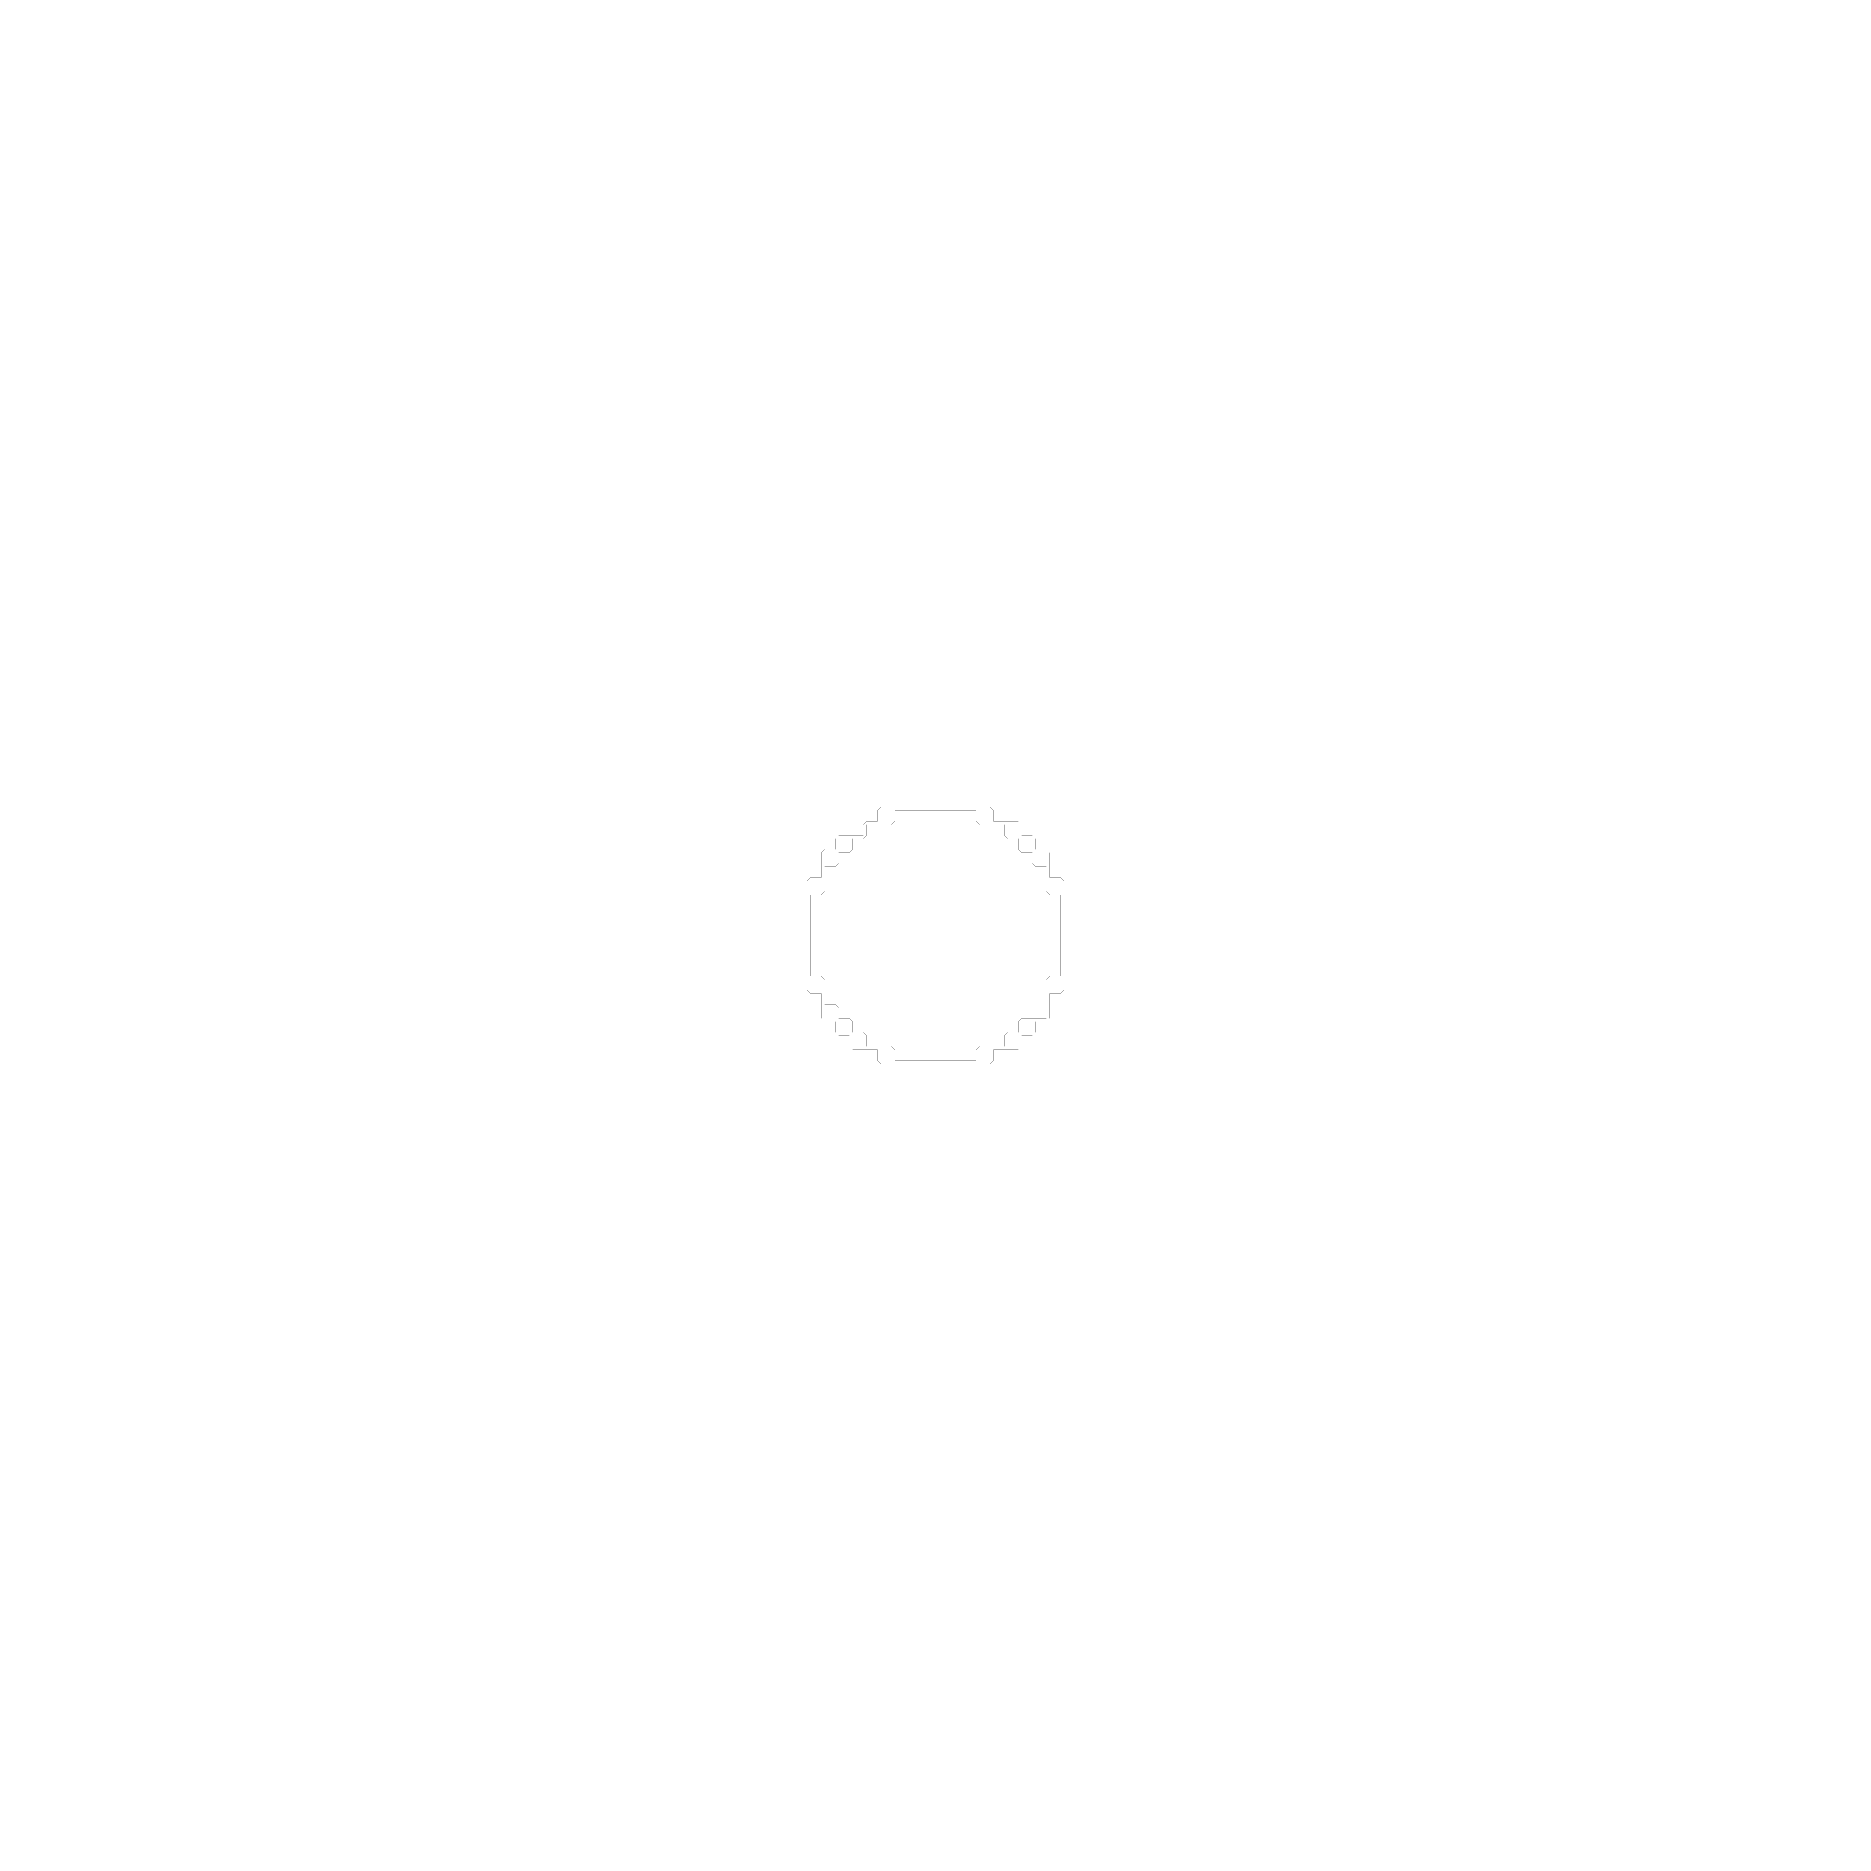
# Model space of a CAD drawing. Header units: metres. Extents: x 0 to 5113, y -5113 to 0.
import ezdxf

# ---------------------------------------------------------------- set-up
doc = ezdxf.new("R2010")
doc.units = ezdxf.units.M
doc.layers.add('conductor', color=1, linetype='Continuous')
doc.layers.add('substrate', color=5, linetype='Continuous')

msp = doc.modelspace()

# ---------------------------------------------------------------- linework, layer by layer
at = {"layer": 'conductor', "const_width": 0.5}
msp.add_lwpolyline([(2441.4, -2201.3), (2441.4, -2211.3), (2441.4, -2221.3), (2441.4, -2231.3), (2431.4, -2241.3), (2421.4, -2241.3), (2411.4, -2241.3), (2401.4, -2241.3), (2391.4, -2241.3), (2381.4, -2241.3), (2371.4, -2241.3), (2361.4, -2241.3), (2361.4, -2251.3), (2361.4, -2261.3), (2361.4, -2271.3), (2351.4, -2281.3), (2341.4, -2281.3), (2331.4, -2281.3), (2321.4, -2281.3), (2321.4, -2291.3), (2321.4, -2301.3), (2321.4, -2311.4), (2311.4, -2321.4), (2301.3, -2321.4), (2291.3, -2321.4), (2281.3, -2321.4), (2281.3, -2331.4), (2281.3, -2341.4), (2281.3, -2351.4), (2271.3, -2361.4), (2261.3, -2361.4), (2251.3, -2361.4), (2241.3, -2361.4), (2241.3, -2371.4), (2241.3, -2381.4), (2241.3, -2391.4), (2241.3, -2401.4), (2241.3, -2411.4), (2241.3, -2421.4), (2241.3, -2431.4), (2231.3, -2441.4), (2221.3, -2441.4), (2211.3, -2441.4), (2201.3, -2441.4), (2201.3, -2451.4), (2201.3, -2461.4), (2201.3, -2471.4), (2201.3, -2481.5), (2201.3, -2491.5), (2201.3, -2501.5), (2201.3, -2511.5), (2201.3, -2521.5), (2201.3, -2531.5), (2201.3, -2541.5), (2201.3, -2551.5), (2201.3, -2561.5), (2201.3, -2571.5), (2201.3, -2581.5), (2201.3, -2591.5), (2201.3, -2601.5), (2201.3, -2611.5), (2201.3, -2621.5), (2201.3, -2631.5), (2201.3, -2641.5), (2201.3, -2651.6), (2201.3, -2661.6), (2201.3, -2671.6), (2211.3, -2671.6), (2221.3, -2671.6), (2231.3, -2671.6), (2241.3, -2681.6), (2241.3, -2691.6), (2241.3, -2701.6), (2241.3, -2711.6), (2241.3, -2721.6), (2241.3, -2731.6), (2241.3, -2741.6), (2241.3, -2751.6), (2251.3, -2751.6), (2261.3, -2751.6), (2271.3, -2751.6), (2281.3, -2761.6), (2281.3, -2771.6), (2281.3, -2781.6), (2281.3, -2791.6), (2291.3, -2791.6), (2301.3, -2791.6), (2311.4, -2791.6), (2321.4, -2801.6), (2321.4, -2811.6), (2321.4, -2821.7), (2321.4, -2831.7), (2331.4, -2831.7), (2341.4, -2831.7), (2351.4, -2831.7), (2361.4, -2841.7), (2361.4, -2851.7), (2361.4, -2861.7), (2361.4, -2871.7), (2371.4, -2871.7), (2381.4, -2871.7), (2391.4, -2871.7), (2401.4, -2871.7), (2411.4, -2871.7), (2421.4, -2871.7), (2431.4, -2871.7), (2441.4, -2881.7), (2441.4, -2891.7), (2441.4, -2901.7), (2441.4, -2911.7), (2451.4, -2911.7), (2461.4, -2911.7), (2471.4, -2911.7), (2481.5, -2911.7), (2491.5, -2911.7), (2501.5, -2911.7), (2511.5, -2911.7), (2521.5, -2911.7), (2531.5, -2911.7), (2541.5, -2911.7), (2551.5, -2911.7), (2561.5, -2911.7), (2571.5, -2911.7), (2581.5, -2911.7), (2591.5, -2911.7), (2601.5, -2911.7), (2611.5, -2911.7), (2621.5, -2911.7), (2631.5, -2911.7), (2641.5, -2911.7), (2651.6, -2911.7), (2661.6, -2911.7), (2671.6, -2911.7), (2671.6, -2901.7), (2671.6, -2891.7), (2671.6, -2881.7), (2681.6, -2871.7), (2691.6, -2871.7), (2701.6, -2871.7), (2711.6, -2871.7), (2721.6, -2871.7), (2731.6, -2871.7), (2741.6, -2871.7), (2751.6, -2871.7), (2751.6, -2861.7), (2751.6, -2851.7), (2751.6, -2841.7), (2761.6, -2831.7), (2771.6, -2831.7), (2781.6, -2831.7), (2791.6, -2831.7), (2791.6, -2821.7), (2791.6, -2811.6), (2791.6, -2801.6), (2801.6, -2791.6), (2811.6, -2791.6), (2821.7, -2791.6), (2831.7, -2791.6), (2841.7, -2791.6), (2851.7, -2791.6), (2861.7, -2791.6), (2871.7, -2791.6), (2871.7, -2781.6), (2871.7, -2771.6), (2871.7, -2761.6), (2871.7, -2751.6), (2871.7, -2741.6), (2871.7, -2731.6), (2871.7, -2721.6), (2871.7, -2711.6), (2871.7, -2701.6), (2871.7, -2691.6), (2871.7, -2681.6), (2881.7, -2671.6), (2891.7, -2671.6), (2901.7, -2671.6), (2911.7, -2671.6), (2911.7, -2661.6), (2911.7, -2651.6), (2911.7, -2641.5), (2911.7, -2631.5), (2911.7, -2621.5), (2911.7, -2611.5), (2911.7, -2601.5), (2911.7, -2591.5), (2911.7, -2581.5), (2911.7, -2571.5), (2911.7, -2561.5), (2911.7, -2551.5), (2911.7, -2541.5), (2911.7, -2531.5), (2911.7, -2521.5), (2911.7, -2511.5), (2911.7, -2501.5), (2911.7, -2491.5), (2911.7, -2481.5), (2911.7, -2471.4), (2911.7, -2461.4), (2911.7, -2451.4), (2911.7, -2441.4), (2901.7, -2441.4), (2891.7, -2441.4), (2881.7, -2441.4), (2871.7, -2431.4), (2871.7, -2421.4), (2871.7, -2411.4), (2871.7, -2401.4), (2871.7, -2391.4), (2871.7, -2381.4), (2871.7, -2371.4), (2871.7, -2361.4), (2861.7, -2361.4), (2851.7, -2361.4), (2841.7, -2361.4), (2831.7, -2351.4), (2831.7, -2341.4), (2831.7, -2331.4), (2831.7, -2321.4), (2821.7, -2321.4), (2811.6, -2321.4), (2801.6, -2321.4), (2791.6, -2311.4), (2791.6, -2301.3), (2791.6, -2291.3), (2791.6, -2281.3), (2781.6, -2281.3), (2771.6, -2281.3), (2761.6, -2281.3), (2751.6, -2271.3), (2751.6, -2261.3), (2751.6, -2251.3), (2751.6, -2241.3), (2741.6, -2241.3), (2731.6, -2241.3), (2721.6, -2241.3), (2711.6, -2241.3), (2701.6, -2241.3), (2691.6, -2241.3), (2681.6, -2241.3), (2671.6, -2231.3), (2671.6, -2221.3), (2671.6, -2211.3), (2671.6, -2201.3), (2661.6, -2201.3), (2651.6, -2201.3), (2641.5, -2201.3), (2631.5, -2201.3), (2621.5, -2201.3), (2611.5, -2201.3), (2601.5, -2201.3), (2591.5, -2201.3), (2581.5, -2201.3), (2571.5, -2201.3), (2561.5, -2201.3), (2551.5, -2201.3), (2541.5, -2201.3), (2531.5, -2201.3), (2521.5, -2201.3), (2511.5, -2201.3), (2501.5, -2201.3), (2491.5, -2201.3), (2481.5, -2201.3), (2471.4, -2201.3), (2461.4, -2201.3), (2451.4, -2201.3)], close=True, dxfattribs=at)
at = {"layer": 'substrate', "const_width": 0.5}
for points in [[(0, 0), (0, -10), (0, -20), (0, -30), (0, -40), (0, -50), (0, -60), (0, -70), (0, -80), (0, -90.1), (0, -100.1), (0, -110.1), (0, -120.1), (0, -130.1), (0, -140.1), (0, -150.1), (0, -160.1), (0, -170.1), (0, -180.1), (0, -190.1), (0, -200.1), (0, -210.1), (0, -220.1), (0, -230.1), (0, -240.1), (0, -250.1), (0, -260.2), (0, -270.2), (0, -280.2), (0, -290.2), (0, -300.2), (0, -310.2), (0, -320.2), (0, -330.2), (0, -340.2), (0, -350.2), (0, -360.2), (0, -370.2), (0, -380.2), (0, -390.2), (0, -400.2), (0, -410.2), (0, -420.2), (0, -430.3), (0, -440.3), (0, -450.3), (0, -460.3), (0, -470.3), (0, -480.3), (0, -490.3), (0, -500.3), (0, -510.3), (0, -520.3), (0, -530.3), (0, -540.3), (0, -550.3), (0, -560.3), (0, -570.3), (0, -580.3), (0, -590.3), (0, -600.4), (0, -610.4), (0, -620.4), (0, -630.4), (0, -640.4), (0, -650.4), (0, -660.4), (0, -670.4), (0, -680.4), (0, -690.4), (0, -700.4), (0, -710.4), (0, -720.4), (0, -730.4), (0, -740.4), (0, -750.4), (0, -760.4), (0, -770.5), (0, -780.5), (0, -790.5), (0, -800.5), (0, -810.5), (0, -820.5), (0, -830.5), (0, -840.5), (0, -850.5), (0, -860.5), (0, -870.5), (0, -880.5), (0, -890.5), (0, -900.5), (0, -910.5), (0, -920.5), (0, -930.5), (0, -940.6), (0, -950.6), (0, -960.6), (0, -970.6), (0, -980.6), (0, -990.6), (0, -1000.6), (0, -1010.6), (0, -1020.6), (0, -1030.6), (0, -1040.6), (0, -1050.6), (0, -1060.6), (0, -1070.6), (0, -1080.6), (0, -1090.6), (0, -1100.6), (0, -1110.7), (0, -1120.7), (0, -1130.7), (0, -1140.7), (0, -1150.7), (0, -1160.7), (0, -1170.7), (0, -1180.7), (0, -1190.7), (0, -1200.7), (0, -1210.7), (0, -1220.7), (0, -1230.7), (0, -1240.7), (0, -1250.7), (0, -1260.7), (0, -1270.7), (0, -1280.8), (0, -1290.8), (0, -1300.8), (0, -1310.8), (0, -1320.8), (0, -1330.8), (0, -1340.8), (0, -1350.8), (0, -1360.8), (0, -1370.8), (0, -1380.8), (0, -1390.8), (0, -1400.8), (0, -1410.8), (0, -1420.8), (0, -1430.8), (0, -1440.8), (0, -1450.8), (0, -1460.9), (0, -1470.9), (0, -1480.9), (0, -1490.9), (0, -1500.9), (0, -1510.9), (0, -1520.9), (0, -1530.9), (0, -1540.9), (0, -1550.9), (0, -1560.9), (0, -1570.9), (0, -1580.9), (0, -1590.9), (0, -1600.9), (0, -1610.9), (0, -1620.9), (0, -1631), (0, -1641), (0, -1651), (0, -1661), (0, -1671), (0, -1681), (0, -1691), (0, -1701), (0, -1711), (0, -1721), (0, -1731), (0, -1741), (0, -1751), (0, -1761), (0, -1771), (0, -1781), (0, -1791), (0, -1801.1), (0, -1811.1), (0, -1821.1), (0, -1831.1), (0, -1841.1), (0, -1851.1), (0, -1861.1), (0, -1871.1), (0, -1881.1), (0, -1891.1), (0, -1901.1), (0, -1911.1), (0, -1921.1), (0, -1931.1), (0, -1941.1), (0, -1951.1), (0, -1961.1), (0, -1971.2), (0, -1981.2), (0, -1991.2), (0, -2001.2), (0, -2011.2), (0, -2021.2), (0, -2031.2), (0, -2041.2), (0, -2051.2), (0, -2061.2), (0, -2071.2), (0, -2081.2), (0, -2091.2), (0, -2101.2), (0, -2111.2), (0, -2121.2), (0, -2131.2), (0, -2141.3), (0, -2151.3), (0, -2161.3), (0, -2171.3), (0, -2181.3), (0, -2191.3), (0, -2201.3), (0, -2211.3), (0, -2221.3), (0, -2231.3), (0, -2241.3), (0, -2251.3), (0, -2261.3), (0, -2271.3), (0, -2281.3), (0, -2291.3), (0, -2301.3), (0, -2311.4), (0, -2321.4), (0, -2331.4), (0, -2341.4), (0, -2351.4), (0, -2361.4), (0, -2371.4), (0, -2381.4), (0, -2391.4), (0, -2401.4), (0, -2411.4), (0, -2421.4), (0, -2431.4), (0, -2441.4), (0, -2451.4), (0, -2461.4), (0, -2471.4), (0, -2481.5), (0, -2491.5), (0, -2501.5), (0, -2511.5), (0, -2521.5), (0, -2531.5), (0, -2541.5), (0, -2551.5), (0, -2561.5), (0, -2571.5), (0, -2581.5), (0, -2591.5), (0, -2601.5), (0, -2611.5), (0, -2621.5), (0, -2631.5), (0, -2641.5), (0, -2651.6), (0, -2661.6), (0, -2671.6), (0, -2681.6), (0, -2691.6), (0, -2701.6), (0, -2711.6), (0, -2721.6), (0, -2731.6), (0, -2741.6), (0, -2751.6), (0, -2761.6), (0, -2771.6), (0, -2781.6), (0, -2791.6), (0, -2801.6), (0, -2811.6), (0, -2821.7), (0, -2831.7), (0, -2841.7), (0, -2851.7), (0, -2861.7), (0, -2871.7), (0, -2881.7), (0, -2891.7), (0, -2901.7), (0, -2911.7), (0, -2921.7), (0, -2931.7), (0, -2941.7), (0, -2951.7), (0, -2961.7), (0, -2971.7), (0, -2981.7), (0, -2991.8), (0, -3001.8), (0, -3011.8), (0, -3021.8), (0, -3031.8), (0, -3041.8), (0, -3051.8), (0, -3061.8), (0, -3071.8), (0, -3081.8), (0, -3091.8), (0, -3101.8), (0, -3111.8), (0, -3121.8), (0, -3131.8), (0, -3141.8), (0, -3151.8), (0, -3161.9), (0, -3171.9), (0, -3181.9), (0, -3191.9), (0, -3201.9), (0, -3211.9), (0, -3221.9), (0, -3231.9), (0, -3241.9), (0, -3251.9), (0, -3261.9), (0, -3271.9), (0, -3281.9), (0, -3291.9), (0, -3301.9), (0, -3311.9), (0, -3321.9), (0, -3332), (0, -3342), (0, -3352), (0, -3362), (0, -3372), (0, -3382), (0, -3392), (0, -3402), (0, -3412), (0, -3422), (0, -3432), (0, -3442), (0, -3452), (0, -3462), (0, -3472), (0, -3482), (0, -3492), (0, -3502.1), (0, -3512.1), (0, -3522.1), (0, -3532.1), (0, -3542.1), (0, -3552.1), (0, -3562.1), (0, -3572.1), (0, -3582.1), (0, -3592.1), (0, -3602.1), (0, -3612.1), (0, -3622.1), (0, -3632.1), (0, -3642.1), (0, -3652.1), (0, -3662.1), (0, -3672.2), (0, -3682.2), (0, -3692.2), (0, -3702.2), (0, -3712.2), (0, -3722.2), (0, -3732.2), (0, -3742.2), (0, -3752.2), (0, -3762.2), (0, -3772.2), (0, -3782.2), (0, -3792.2), (0, -3802.2), (0, -3812.2), (0, -3822.2), (0, -3832.2), (0, -3842.2), (0, -3852.3), (0, -3862.3), (0, -3872.3), (0, -3882.3), (0, -3892.3), (0, -3902.3), (0, -3912.3), (0, -3922.3), (0, -3932.3), (0, -3942.3), (0, -3952.3), (0, -3962.3), (0, -3972.3), (0, -3982.3), (0, -3992.3), (0, -4002.3), (0, -4012.3), (0, -4022.4), (0, -4032.4), (0, -4042.4), (0, -4052.4), (0, -4062.4), (0, -4072.4), (0, -4082.4), (0, -4092.4), (0, -4102.4), (0, -4112.4), (0, -4122.4), (0, -4132.4), (0, -4142.4), (0, -4152.4), (0, -4162.4), (0, -4172.4), (0, -4182.4), (0, -4192.5), (0, -4202.5), (0, -4212.5), (0, -4222.5), (0, -4232.5), (0, -4242.5), (0, -4252.5), (0, -4262.5), (0, -4272.5), (0, -4282.5), (0, -4292.5), (0, -4302.5), (0, -4312.5), (0, -4322.5), (0, -4332.5), (0, -4342.5), (0, -4352.5), (0, -4362.6), (0, -4372.6), (0, -4382.6), (0, -4392.6), (0, -4402.6), (0, -4412.6), (0, -4422.6), (0, -4432.6), (0, -4442.6), (0, -4452.6), (0, -4462.6), (0, -4472.6), (0, -4482.6), (0, -4492.6), (0, -4502.6), (0, -4512.6), (0, -4522.6), (0, -4532.7), (0, -4542.7), (0, -4552.7), (0, -4562.7), (0, -4572.7), (0, -4582.7), (0, -4592.7), (0, -4602.7), (0, -4612.7), (0, -4622.7), (0, -4632.7), (0, -4642.7), (0, -4652.7), (0, -4662.7), (0, -4672.7), (0, -4682.7), (0, -4692.7), (0, -4702.8), (0, -4712.8), (0, -4722.8), (0, -4732.8), (0, -4742.8), (0, -4752.8), (0, -4762.8), (0, -4772.8), (0, -4782.8), (0, -4792.8), (0, -4802.8), (0, -4812.8), (0, -4822.8), (0, -4832.8), (0, -4842.8), (0, -4852.8), (0, -4862.8), (0, -4872.9), (0, -4882.9), (0, -4892.9), (0, -4902.9), (0, -4912.9), (0, -4922.9), (0, -4932.9), (0, -4942.9), (0, -4952.9), (0, -4962.9), (0, -4972.9), (0, -4982.9), (0, -4992.9), (0, -5002.9), (0, -5012.9), (0, -5022.9), (0, -5032.9), (0, -5043), (0, -5053), (0, -5063), (0, -5073), (0, -5083), (0, -5093), (0, -5103), (0, -5113), (10, -5113), (20, -5113), (30, -5113), (40, -5113), (50, -5113), (60, -5113), (70, -5113), (80, -5113), (90.1, -5113), (100.1, -5113), (110.1, -5113), (120.1, -5113), (130.1, -5113), (140.1, -5113), (150.1, -5113), (160.1, -5113), (170.1, -5113), (180.1, -5113), (190.1, -5113), (200.1, -5113), (210.1, -5113), (220.1, -5113), (230.1, -5113), (240.1, -5113), (250.1, -5113), (260.2, -5113), (270.2, -5113), (280.2, -5113), (290.2, -5113), (300.2, -5113), (310.2, -5113), (320.2, -5113), (330.2, -5113), (340.2, -5113), (350.2, -5113), (360.2, -5113), (370.2, -5113), (380.2, -5113), (390.2, -5113), (400.2, -5113), (410.2, -5113), (420.2, -5113), (430.3, -5113), (440.3, -5113), (450.3, -5113), (460.3, -5113), (470.3, -5113), (480.3, -5113), (490.3, -5113), (500.3, -5113), (510.3, -5113), (520.3, -5113), (530.3, -5113), (540.3, -5113), (550.3, -5113), (560.3, -5113), (570.3, -5113), (580.3, -5113), (590.3, -5113), (600.4, -5113), (610.4, -5113), (620.4, -5113), (630.4, -5113), (640.4, -5113), (650.4, -5113), (660.4, -5113), (670.4, -5113), (680.4, -5113), (690.4, -5113), (700.4, -5113), (710.4, -5113), (720.4, -5113), (730.4, -5113), (740.4, -5113), (750.4, -5113), (760.4, -5113), (770.5, -5113), (780.5, -5113), (790.5, -5113), (800.5, -5113), (810.5, -5113), (820.5, -5113), (830.5, -5113), (840.5, -5113), (850.5, -5113), (860.5, -5113), (870.5, -5113), (880.5, -5113), (890.5, -5113), (900.5, -5113), (910.5, -5113), (920.5, -5113), (930.5, -5113), (940.6, -5113), (950.6, -5113), (960.6, -5113), (970.6, -5113), (980.6, -5113), (990.6, -5113), (1000.6, -5113), (1010.6, -5113), (1020.6, -5113), (1030.6, -5113), (1040.6, -5113), (1050.6, -5113), (1060.6, -5113), (1070.6, -5113), (1080.6, -5113), (1090.6, -5113), (1100.6, -5113), (1110.7, -5113), (1120.7, -5113), (1130.7, -5113), (1140.7, -5113), (1150.7, -5113), (1160.7, -5113), (1170.7, -5113), (1180.7, -5113), (1190.7, -5113), (1200.7, -5113), (1210.7, -5113), (1220.7, -5113), (1230.7, -5113), (1240.7, -5113), (1250.7, -5113), (1260.7, -5113), (1270.7, -5113), (1280.8, -5113), (1290.8, -5113), (1300.8, -5113), (1310.8, -5113), (1320.8, -5113), (1330.8, -5113), (1340.8, -5113), (1350.8, -5113), (1360.8, -5113), (1370.8, -5113), (1380.8, -5113), (1390.8, -5113), (1400.8, -5113), (1410.8, -5113), (1420.8, -5113), (1430.8, -5113), (1440.8, -5113), (1450.8, -5113), (1460.9, -5113), (1470.9, -5113), (1480.9, -5113), (1490.9, -5113), (1500.9, -5113), (1510.9, -5113), (1520.9, -5113), (1530.9, -5113), (1540.9, -5113), (1550.9, -5113), (1560.9, -5113), (1570.9, -5113), (1580.9, -5113), (1590.9, -5113), (1600.9, -5113), (1610.9, -5113), (1620.9, -5113), (1631, -5113), (1641, -5113), (1651, -5113), (1661, -5113), (1671, -5113), (1681, -5113), (1691, -5113), (1701, -5113), (1711, -5113), (1721, -5113), (1731, -5113), (1741, -5113), (1751, -5113), (1761, -5113), (1771, -5113), (1781, -5113), (1791, -5113), (1801.1, -5113), (1811.1, -5113), (1821.1, -5113), (1831.1, -5113), (1841.1, -5113), (1851.1, -5113), (1861.1, -5113), (1871.1, -5113), (1881.1, -5113), (1891.1, -5113), (1901.1, -5113), (1911.1, -5113), (1921.1, -5113), (1931.1, -5113), (1941.1, -5113), (1951.1, -5113), (1961.1, -5113), (1971.2, -5113), (1981.2, -5113), (1991.2, -5113), (2001.2, -5113), (2011.2, -5113), (2021.2, -5113), (2031.2, -5113), (2041.2, -5113), (2051.2, -5113), (2061.2, -5113), (2071.2, -5113), (2081.2, -5113), (2091.2, -5113), (2101.2, -5113), (2111.2, -5113), (2121.2, -5113), (2131.2, -5113), (2141.3, -5113), (2151.3, -5113), (2161.3, -5113), (2171.3, -5113), (2181.3, -5113), (2191.3, -5113), (2201.3, -5113), (2211.3, -5113), (2221.3, -5113), (2231.3, -5113), (2241.3, -5113), (2251.3, -5113), (2261.3, -5113), (2271.3, -5113), (2281.3, -5113), (2291.3, -5113), (2301.3, -5113), (2311.4, -5113), (2321.4, -5113), (2331.4, -5113), (2341.4, -5113), (2351.4, -5113), (2361.4, -5113), (2371.4, -5113), (2381.4, -5113), (2391.4, -5113), (2401.4, -5113), (2411.4, -5113), (2421.4, -5113), (2431.4, -5113), (2441.4, -5113), (2451.4, -5113), (2461.4, -5113), (2471.4, -5113), (2481.5, -5113), (2491.5, -5113), (2501.5, -5113), (2511.5, -5113), (2521.5, -5113), (2531.5, -5113), (2541.5, -5113), (2551.5, -5113), (2561.5, -5113), (2571.5, -5113), (2581.5, -5113), (2591.5, -5113), (2601.5, -5113), (2611.5, -5113), (2621.5, -5113), (2631.5, -5113), (2641.5, -5113), (2651.6, -5113), (2661.6, -5113), (2671.6, -5113), (2681.6, -5113), (2691.6, -5113), (2701.6, -5113), (2711.6, -5113), (2721.6, -5113), (2731.6, -5113), (2741.6, -5113), (2751.6, -5113), (2761.6, -5113), (2771.6, -5113), (2781.6, -5113), (2791.6, -5113), (2801.6, -5113), (2811.6, -5113), (2821.7, -5113), (2831.7, -5113), (2841.7, -5113), (2851.7, -5113), (2861.7, -5113), (2871.7, -5113), (2881.7, -5113), (2891.7, -5113), (2901.7, -5113), (2911.7, -5113), (2921.7, -5113), (2931.7, -5113), (2941.7, -5113), (2951.7, -5113), (2961.7, -5113), (2971.7, -5113), (2981.7, -5113), (2991.8, -5113), (3001.8, -5113), (3011.8, -5113), (3021.8, -5113), (3031.8, -5113), (3041.8, -5113), (3051.8, -5113), (3061.8, -5113), (3071.8, -5113), (3081.8, -5113), (3091.8, -5113), (3101.8, -5113), (3111.8, -5113), (3121.8, -5113), (3131.8, -5113), (3141.8, -5113), (3151.8, -5113), (3161.9, -5113), (3171.9, -5113), (3181.9, -5113), (3191.9, -5113), (3201.9, -5113), (3211.9, -5113), (3221.9, -5113), (3231.9, -5113), (3241.9, -5113), (3251.9, -5113), (3261.9, -5113), (3271.9, -5113), (3281.9, -5113), (3291.9, -5113), (3301.9, -5113), (3311.9, -5113), (3321.9, -5113), (3332, -5113), (3342, -5113), (3352, -5113), (3362, -5113), (3372, -5113), (3382, -5113), (3392, -5113), (3402, -5113), (3412, -5113), (3422, -5113), (3432, -5113), (3442, -5113), (3452, -5113), (3462, -5113), (3472, -5113), (3482, -5113), (3492, -5113), (3502.1, -5113), (3512.1, -5113), (3522.1, -5113), (3532.1, -5113), (3542.1, -5113), (3552.1, -5113), (3562.1, -5113), (3572.1, -5113), (3582.1, -5113), (3592.1, -5113), (3602.1, -5113), (3612.1, -5113), (3622.1, -5113), (3632.1, -5113), (3642.1, -5113), (3652.1, -5113), (3662.1, -5113), (3672.2, -5113), (3682.2, -5113), (3692.2, -5113), (3702.2, -5113), (3712.2, -5113), (3722.2, -5113), (3732.2, -5113), (3742.2, -5113), (3752.2, -5113), (3762.2, -5113), (3772.2, -5113), (3782.2, -5113), (3792.2, -5113), (3802.2, -5113), (3812.2, -5113), (3822.2, -5113), (3832.2, -5113), (3842.2, -5113), (3852.3, -5113), (3862.3, -5113), (3872.3, -5113), (3882.3, -5113), (3892.3, -5113), (3902.3, -5113), (3912.3, -5113), (3922.3, -5113), (3932.3, -5113), (3942.3, -5113), (3952.3, -5113), (3962.3, -5113), (3972.3, -5113), (3982.3, -5113), (3992.3, -5113), (4002.3, -5113), (4012.3, -5113), (4022.4, -5113), (4032.4, -5113), (4042.4, -5113), (4052.4, -5113), (4062.4, -5113), (4072.4, -5113), (4082.4, -5113), (4092.4, -5113), (4102.4, -5113), (4112.4, -5113), (4122.4, -5113), (4132.4, -5113), (4142.4, -5113), (4152.4, -5113), (4162.4, -5113), (4172.4, -5113), (4182.4, -5113), (4192.5, -5113), (4202.5, -5113), (4212.5, -5113), (4222.5, -5113), (4232.5, -5113), (4242.5, -5113), (4252.5, -5113), (4262.5, -5113), (4272.5, -5113), (4282.5, -5113), (4292.5, -5113), (4302.5, -5113), (4312.5, -5113), (4322.5, -5113), (4332.5, -5113), (4342.5, -5113), (4352.5, -5113), (4362.6, -5113), (4372.6, -5113), (4382.6, -5113), (4392.6, -5113), (4402.6, -5113), (4412.6, -5113), (4422.6, -5113), (4432.6, -5113), (4442.6, -5113), (4452.6, -5113), (4462.6, -5113), (4472.6, -5113), (4482.6, -5113), (4492.6, -5113), (4502.6, -5113), (4512.6, -5113), (4522.6, -5113), (4532.7, -5113), (4542.7, -5113), (4552.7, -5113), (4562.7, -5113), (4572.7, -5113), (4582.7, -5113), (4592.7, -5113), (4602.7, -5113), (4612.7, -5113), (4622.7, -5113), (4632.7, -5113), (4642.7, -5113), (4652.7, -5113), (4662.7, -5113), (4672.7, -5113), (4682.7, -5113), (4692.7, -5113), (4702.8, -5113), (4712.8, -5113), (4722.8, -5113), (4732.8, -5113), (4742.8, -5113), (4752.8, -5113), (4762.8, -5113), (4772.8, -5113), (4782.8, -5113), (4792.8, -5113), (4802.8, -5113), (4812.8, -5113), (4822.8, -5113), (4832.8, -5113), (4842.8, -5113), (4852.8, -5113), (4862.8, -5113), (4872.9, -5113), (4882.9, -5113), (4892.9, -5113), (4902.9, -5113), (4912.9, -5113), (4922.9, -5113), (4932.9, -5113), (4942.9, -5113), (4952.9, -5113), (4962.9, -5113), (4972.9, -5113), (4982.9, -5113), (4992.9, -5113), (5002.9, -5113), (5012.9, -5113), (5022.9, -5113), (5032.9, -5113), (5043, -5113), (5053, -5113), (5063, -5113), (5073, -5113), (5083, -5113), (5093, -5113), (5103, -5113), (5113, -5113), (5113, -5103), (5113, -5093), (5113, -5083), (5113, -5073), (5113, -5063), (5113, -5053), (5113, -5043), (5113, -5032.9), (5113, -5022.9), (5113, -5012.9), (5113, -5002.9), (5113, -4992.9), (5113, -4982.9), (5113, -4972.9), (5113, -4962.9), (5113, -4952.9), (5113, -4942.9), (5113, -4932.9), (5113, -4922.9), (5113, -4912.9), (5113, -4902.9), (5113, -4892.9), (5113, -4882.9), (5113, -4872.9), (5113, -4862.8), (5113, -4852.8), (5113, -4842.8), (5113, -4832.8), (5113, -4822.8), (5113, -4812.8), (5113, -4802.8), (5113, -4792.8), (5113, -4782.8), (5113, -4772.8), (5113, -4762.8), (5113, -4752.8), (5113, -4742.8), (5113, -4732.8), (5113, -4722.8), (5113, -4712.8), (5113, -4702.8), (5113, -4692.7), (5113, -4682.7), (5113, -4672.7), (5113, -4662.7), (5113, -4652.7), (5113, -4642.7), (5113, -4632.7), (5113, -4622.7), (5113, -4612.7), (5113, -4602.7), (5113, -4592.7), (5113, -4582.7), (5113, -4572.7), (5113, -4562.7), (5113, -4552.7), (5113, -4542.7), (5113, -4532.7), (5113, -4522.6), (5113, -4512.6), (5113, -4502.6), (5113, -4492.6), (5113, -4482.6), (5113, -4472.6), (5113, -4462.6), (5113, -4452.6), (5113, -4442.6), (5113, -4432.6), (5113, -4422.6), (5113, -4412.6), (5113, -4402.6), (5113, -4392.6), (5113, -4382.6), (5113, -4372.6), (5113, -4362.6), (5113, -4352.5), (5113, -4342.5), (5113, -4332.5), (5113, -4322.5), (5113, -4312.5), (5113, -4302.5), (5113, -4292.5), (5113, -4282.5), (5113, -4272.5), (5113, -4262.5), (5113, -4252.5), (5113, -4242.5), (5113, -4232.5), (5113, -4222.5), (5113, -4212.5), (5113, -4202.5), (5113, -4192.5), (5113, -4182.4), (5113, -4172.4), (5113, -4162.4), (5113, -4152.4), (5113, -4142.4), (5113, -4132.4), (5113, -4122.4), (5113, -4112.4), (5113, -4102.4), (5113, -4092.4), (5113, -4082.4), (5113, -4072.4), (5113, -4062.4), (5113, -4052.4), (5113, -4042.4), (5113, -4032.4), (5113, -4022.4), (5113, -4012.3), (5113, -4002.3), (5113, -3992.3), (5113, -3982.3), (5113, -3972.3), (5113, -3962.3), (5113, -3952.3), (5113, -3942.3), (5113, -3932.3), (5113, -3922.3), (5113, -3912.3), (5113, -3902.3), (5113, -3892.3), (5113, -3882.3), (5113, -3872.3), (5113, -3862.3), (5113, -3852.3), (5113, -3842.2), (5113, -3832.2), (5113, -3822.2), (5113, -3812.2), (5113, -3802.2), (5113, -3792.2), (5113, -3782.2), (5113, -3772.2), (5113, -3762.2), (5113, -3752.2), (5113, -3742.2), (5113, -3732.2), (5113, -3722.2), (5113, -3712.2), (5113, -3702.2), (5113, -3692.2), (5113, -3682.2), (5113, -3672.2), (5113, -3662.1), (5113, -3652.1), (5113, -3642.1), (5113, -3632.1), (5113, -3622.1), (5113, -3612.1), (5113, -3602.1), (5113, -3592.1), (5113, -3582.1), (5113, -3572.1), (5113, -3562.1), (5113, -3552.1), (5113, -3542.1), (5113, -3532.1), (5113, -3522.1), (5113, -3512.1), (5113, -3502.1), (5113, -3492), (5113, -3482), (5113, -3472), (5113, -3462), (5113, -3452), (5113, -3442), (5113, -3432), (5113, -3422), (5113, -3412), (5113, -3402), (5113, -3392), (5113, -3382), (5113, -3372), (5113, -3362), (5113, -3352), (5113, -3342), (5113, -3332), (5113, -3321.9), (5113, -3311.9), (5113, -3301.9), (5113, -3291.9), (5113, -3281.9), (5113, -3271.9), (5113, -3261.9), (5113, -3251.9), (5113, -3241.9), (5113, -3231.9), (5113, -3221.9), (5113, -3211.9), (5113, -3201.9), (5113, -3191.9), (5113, -3181.9), (5113, -3171.9), (5113, -3161.9), (5113, -3151.8), (5113, -3141.8), (5113, -3131.8), (5113, -3121.8), (5113, -3111.8), (5113, -3101.8), (5113, -3091.8), (5113, -3081.8), (5113, -3071.8), (5113, -3061.8), (5113, -3051.8), (5113, -3041.8), (5113, -3031.8), (5113, -3021.8), (5113, -3011.8), (5113, -3001.8), (5113, -2991.8), (5113, -2981.7), (5113, -2971.7), (5113, -2961.7), (5113, -2951.7), (5113, -2941.7), (5113, -2931.7), (5113, -2921.7), (5113, -2911.7), (5113, -2901.7), (5113, -2891.7), (5113, -2881.7), (5113, -2871.7), (5113, -2861.7), (5113, -2851.7), (5113, -2841.7), (5113, -2831.7), (5113, -2821.7), (5113, -2811.6), (5113, -2801.6), (5113, -2791.6), (5113, -2781.6), (5113, -2771.6), (5113, -2761.6), (5113, -2751.6), (5113, -2741.6), (5113, -2731.6), (5113, -2721.6), (5113, -2711.6), (5113, -2701.6), (5113, -2691.6), (5113, -2681.6), (5113, -2671.6), (5113, -2661.6), (5113, -2651.6), (5113, -2641.5), (5113, -2631.5), (5113, -2621.5), (5113, -2611.5), (5113, -2601.5), (5113, -2591.5), (5113, -2581.5), (5113, -2571.5), (5113, -2561.5), (5113, -2551.5), (5113, -2541.5), (5113, -2531.5), (5113, -2521.5), (5113, -2511.5), (5113, -2501.5), (5113, -2491.5), (5113, -2481.5), (5113, -2471.4), (5113, -2461.4), (5113, -2451.4), (5113, -2441.4), (5113, -2431.4), (5113, -2421.4), (5113, -2411.4), (5113, -2401.4), (5113, -2391.4), (5113, -2381.4), (5113, -2371.4), (5113, -2361.4), (5113, -2351.4), (5113, -2341.4), (5113, -2331.4), (5113, -2321.4), (5113, -2311.4), (5113, -2301.3), (5113, -2291.3), (5113, -2281.3), (5113, -2271.3), (5113, -2261.3), (5113, -2251.3), (5113, -2241.3), (5113, -2231.3), (5113, -2221.3), (5113, -2211.3), (5113, -2201.3), (5113, -2191.3), (5113, -2181.3), (5113, -2171.3), (5113, -2161.3), (5113, -2151.3), (5113, -2141.3), (5113, -2131.2), (5113, -2121.2), (5113, -2111.2), (5113, -2101.2), (5113, -2091.2), (5113, -2081.2), (5113, -2071.2), (5113, -2061.2), (5113, -2051.2), (5113, -2041.2), (5113, -2031.2), (5113, -2021.2), (5113, -2011.2), (5113, -2001.2), (5113, -1991.2), (5113, -1981.2), (5113, -1971.2), (5113, -1961.1), (5113, -1951.1), (5113, -1941.1), (5113, -1931.1), (5113, -1921.1), (5113, -1911.1), (5113, -1901.1), (5113, -1891.1), (5113, -1881.1), (5113, -1871.1), (5113, -1861.1), (5113, -1851.1), (5113, -1841.1), (5113, -1831.1), (5113, -1821.1), (5113, -1811.1), (5113, -1801.1), (5113, -1791), (5113, -1781), (5113, -1771), (5113, -1761), (5113, -1751), (5113, -1741), (5113, -1731), (5113, -1721), (5113, -1711), (5113, -1701), (5113, -1691), (5113, -1681), (5113, -1671), (5113, -1661), (5113, -1651), (5113, -1641), (5113, -1631), (5113, -1620.9), (5113, -1610.9), (5113, -1600.9), (5113, -1590.9), (5113, -1580.9), (5113, -1570.9), (5113, -1560.9), (5113, -1550.9), (5113, -1540.9), (5113, -1530.9), (5113, -1520.9), (5113, -1510.9), (5113, -1500.9), (5113, -1490.9), (5113, -1480.9), (5113, -1470.9), (5113, -1460.9), (5113, -1450.8), (5113, -1440.8), (5113, -1430.8), (5113, -1420.8), (5113, -1410.8), (5113, -1400.8), (5113, -1390.8), (5113, -1380.8), (5113, -1370.8), (5113, -1360.8), (5113, -1350.8), (5113, -1340.8), (5113, -1330.8), (5113, -1320.8), (5113, -1310.8), (5113, -1300.8), (5113, -1290.8), (5113, -1280.8), (5113, -1270.7), (5113, -1260.7), (5113, -1250.7), (5113, -1240.7), (5113, -1230.7), (5113, -1220.7), (5113, -1210.7), (5113, -1200.7), (5113, -1190.7), (5113, -1180.7), (5113, -1170.7), (5113, -1160.7), (5113, -1150.7), (5113, -1140.7), (5113, -1130.7), (5113, -1120.7), (5113, -1110.7), (5113, -1100.6), (5113, -1090.6), (5113, -1080.6), (5113, -1070.6), (5113, -1060.6), (5113, -1050.6), (5113, -1040.6), (5113, -1030.6), (5113, -1020.6), (5113, -1010.6), (5113, -1000.6), (5113, -990.6), (5113, -980.6), (5113, -970.6), (5113, -960.6), (5113, -950.6), (5113, -940.6), (5113, -930.5), (5113, -920.5), (5113, -910.5), (5113, -900.5), (5113, -890.5), (5113, -880.5), (5113, -870.5), (5113, -860.5), (5113, -850.5), (5113, -840.5), (5113, -830.5), (5113, -820.5), (5113, -810.5), (5113, -800.5), (5113, -790.5), (5113, -780.5), (5113, -770.5), (5113, -760.4), (5113, -750.4), (5113, -740.4), (5113, -730.4), (5113, -720.4), (5113, -710.4), (5113, -700.4), (5113, -690.4), (5113, -680.4), (5113, -670.4), (5113, -660.4), (5113, -650.4), (5113, -640.4), (5113, -630.4), (5113, -620.4), (5113, -610.4), (5113, -600.4), (5113, -590.3), (5113, -580.3), (5113, -570.3), (5113, -560.3), (5113, -550.3), (5113, -540.3), (5113, -530.3), (5113, -520.3), (5113, -510.3), (5113, -500.3), (5113, -490.3), (5113, -480.3), (5113, -470.3), (5113, -460.3), (5113, -450.3), (5113, -440.3), (5113, -430.3), (5113, -420.2), (5113, -410.2), (5113, -400.2), (5113, -390.2), (5113, -380.2), (5113, -370.2), (5113, -360.2), (5113, -350.2), (5113, -340.2), (5113, -330.2), (5113, -320.2), (5113, -310.2), (5113, -300.2), (5113, -290.2), (5113, -280.2), (5113, -270.2), (5113, -260.2), (5113, -250.1), (5113, -240.1), (5113, -230.1), (5113, -220.1), (5113, -210.1), (5113, -200.1), (5113, -190.1), (5113, -180.1), (5113, -170.1), (5113, -160.1), (5113, -150.1), (5113, -140.1), (5113, -130.1), (5113, -120.1), (5113, -110.1), (5113, -100.1), (5113, -90.1), (5113, -80), (5113, -70), (5113, -60), (5113, -50), (5113, -40), (5113, -30), (5113, -20), (5113, -10), (5113, 0), (5103, 0), (5093, 0), (5083, 0), (5073, 0), (5063, 0), (5053, 0), (5043, 0), (5032.9, 0), (5022.9, 0), (5012.9, 0), (5002.9, 0), (4992.9, 0), (4982.9, 0), (4972.9, 0), (4962.9, 0), (4952.9, 0), (4942.9, 0), (4932.9, 0), (4922.9, 0), (4912.9, 0), (4902.9, 0), (4892.9, 0), (4882.9, 0), (4872.9, 0), (4862.8, 0), (4852.8, 0), (4842.8, 0), (4832.8, 0), (4822.8, 0), (4812.8, 0), (4802.8, 0), (4792.8, 0), (4782.8, 0), (4772.8, 0), (4762.8, 0), (4752.8, 0), (4742.8, 0), (4732.8, 0), (4722.8, 0), (4712.8, 0), (4702.8, 0), (4692.7, 0), (4682.7, 0), (4672.7, 0), (4662.7, 0), (4652.7, 0), (4642.7, 0), (4632.7, 0), (4622.7, 0), (4612.7, 0), (4602.7, 0), (4592.7, 0), (4582.7, 0), (4572.7, 0), (4562.7, 0), (4552.7, 0), (4542.7, 0), (4532.7, 0), (4522.6, 0), (4512.6, 0), (4502.6, 0), (4492.6, 0), (4482.6, 0), (4472.6, 0), (4462.6, 0), (4452.6, 0), (4442.6, 0), (4432.6, 0), (4422.6, 0), (4412.6, 0), (4402.6, 0), (4392.6, 0), (4382.6, 0), (4372.6, 0), (4362.6, 0), (4352.5, 0), (4342.5, 0), (4332.5, 0), (4322.5, 0), (4312.5, 0), (4302.5, 0), (4292.5, 0), (4282.5, 0), (4272.5, 0), (4262.5, 0), (4252.5, 0), (4242.5, 0), (4232.5, 0), (4222.5, 0), (4212.5, 0), (4202.5, 0), (4192.5, 0), (4182.4, 0), (4172.4, 0), (4162.4, 0), (4152.4, 0), (4142.4, 0), (4132.4, 0), (4122.4, 0), (4112.4, 0), (4102.4, 0), (4092.4, 0), (4082.4, 0), (4072.4, 0), (4062.4, 0), (4052.4, 0), (4042.4, 0), (4032.4, 0), (4022.4, 0), (4012.3, 0), (4002.3, 0), (3992.3, 0), (3982.3, 0), (3972.3, 0), (3962.3, 0), (3952.3, 0), (3942.3, 0), (3932.3, 0), (3922.3, 0), (3912.3, 0), (3902.3, 0), (3892.3, 0), (3882.3, 0), (3872.3, 0), (3862.3, 0), (3852.3, 0), (3842.2, 0), (3832.2, 0), (3822.2, 0), (3812.2, 0), (3802.2, 0), (3792.2, 0), (3782.2, 0), (3772.2, 0), (3762.2, 0), (3752.2, 0), (3742.2, 0), (3732.2, 0), (3722.2, 0), (3712.2, 0), (3702.2, 0), (3692.2, 0), (3682.2, 0), (3672.2, 0), (3662.1, 0), (3652.1, 0), (3642.1, 0), (3632.1, 0), (3622.1, 0), (3612.1, 0), (3602.1, 0), (3592.1, 0), (3582.1, 0), (3572.1, 0), (3562.1, 0), (3552.1, 0), (3542.1, 0), (3532.1, 0), (3522.1, 0), (3512.1, 0), (3502.1, 0), (3492, 0), (3482, 0), (3472, 0), (3462, 0), (3452, 0), (3442, 0), (3432, 0), (3422, 0), (3412, 0), (3402, 0), (3392, 0), (3382, 0), (3372, 0), (3362, 0), (3352, 0), (3342, 0), (3332, 0), (3321.9, 0), (3311.9, 0), (3301.9, 0), (3291.9, 0), (3281.9, 0), (3271.9, 0), (3261.9, 0), (3251.9, 0), (3241.9, 0), (3231.9, 0), (3221.9, 0), (3211.9, 0), (3201.9, 0), (3191.9, 0), (3181.9, 0), (3171.9, 0), (3161.9, 0), (3151.8, 0), (3141.8, 0), (3131.8, 0), (3121.8, 0), (3111.8, 0), (3101.8, 0), (3091.8, 0), (3081.8, 0), (3071.8, 0), (3061.8, 0), (3051.8, 0), (3041.8, 0), (3031.8, 0), (3021.8, 0), (3011.8, 0), (3001.8, 0), (2991.8, 0), (2981.7, 0), (2971.7, 0), (2961.7, 0), (2951.7, 0), (2941.7, 0), (2931.7, 0), (2921.7, 0), (2911.7, 0), (2901.7, 0), (2891.7, 0), (2881.7, 0), (2871.7, 0), (2861.7, 0), (2851.7, 0), (2841.7, 0), (2831.7, 0), (2821.7, 0), (2811.6, 0), (2801.6, 0), (2791.6, 0), (2781.6, 0), (2771.6, 0), (2761.6, 0), (2751.6, 0), (2741.6, 0), (2731.6, 0), (2721.6, 0), (2711.6, 0), (2701.6, 0), (2691.6, 0), (2681.6, 0), (2671.6, 0), (2661.6, 0), (2651.6, 0), (2641.5, 0), (2631.5, 0), (2621.5, 0), (2611.5, 0), (2601.5, 0), (2591.5, 0), (2581.5, 0), (2571.5, 0), (2561.5, 0), (2551.5, 0), (2541.5, 0), (2531.5, 0), (2521.5, 0), (2511.5, 0), (2501.5, 0), (2491.5, 0), (2481.5, 0), (2471.4, 0), (2461.4, 0), (2451.4, 0), (2441.4, 0), (2431.4, 0), (2421.4, 0), (2411.4, 0), (2401.4, 0), (2391.4, 0), (2381.4, 0), (2371.4, 0), (2361.4, 0), (2351.4, 0), (2341.4, 0), (2331.4, 0), (2321.4, 0), (2311.4, 0), (2301.3, 0), (2291.3, 0), (2281.3, 0), (2271.3, 0), (2261.3, 0), (2251.3, 0), (2241.3, 0), (2231.3, 0), (2221.3, 0), (2211.3, 0), (2201.3, 0), (2191.3, 0), (2181.3, 0), (2171.3, 0), (2161.3, 0), (2151.3, 0), (2141.3, 0), (2131.2, 0), (2121.2, 0), (2111.2, 0), (2101.2, 0), (2091.2, 0), (2081.2, 0), (2071.2, 0), (2061.2, 0), (2051.2, 0), (2041.2, 0), (2031.2, 0), (2021.2, 0), (2011.2, 0), (2001.2, 0), (1991.2, 0), (1981.2, 0), (1971.2, 0), (1961.1, 0), (1951.1, 0), (1941.1, 0), (1931.1, 0), (1921.1, 0), (1911.1, 0), (1901.1, 0), (1891.1, 0), (1881.1, 0), (1871.1, 0), (1861.1, 0), (1851.1, 0), (1841.1, 0), (1831.1, 0), (1821.1, 0), (1811.1, 0), (1801.1, 0), (1791, 0), (1781, 0), (1771, 0), (1761, 0), (1751, 0), (1741, 0), (1731, 0), (1721, 0), (1711, 0), (1701, 0), (1691, 0), (1681, 0), (1671, 0), (1661, 0), (1651, 0), (1641, 0), (1631, 0), (1620.9, 0), (1610.9, 0), (1600.9, 0), (1590.9, 0), (1580.9, 0), (1570.9, 0), (1560.9, 0), (1550.9, 0), (1540.9, 0), (1530.9, 0), (1520.9, 0), (1510.9, 0), (1500.9, 0), (1490.9, 0), (1480.9, 0), (1470.9, 0), (1460.9, 0), (1450.8, 0), (1440.8, 0), (1430.8, 0), (1420.8, 0), (1410.8, 0), (1400.8, 0), (1390.8, 0), (1380.8, 0), (1370.8, 0), (1360.8, 0), (1350.8, 0), (1340.8, 0), (1330.8, 0), (1320.8, 0), (1310.8, 0), (1300.8, 0), (1290.8, 0), (1280.8, 0), (1270.7, 0), (1260.7, 0), (1250.7, 0), (1240.7, 0), (1230.7, 0), (1220.7, 0), (1210.7, 0), (1200.7, 0), (1190.7, 0), (1180.7, 0), (1170.7, 0), (1160.7, 0), (1150.7, 0), (1140.7, 0), (1130.7, 0), (1120.7, 0), (1110.7, 0), (1100.6, 0), (1090.6, 0), (1080.6, 0), (1070.6, 0), (1060.6, 0), (1050.6, 0), (1040.6, 0), (1030.6, 0), (1020.6, 0), (1010.6, 0), (1000.6, 0), (990.6, 0), (980.6, 0), (970.6, 0), (960.6, 0), (950.6, 0), (940.6, 0), (930.5, 0), (920.5, 0), (910.5, 0), (900.5, 0), (890.5, 0), (880.5, 0), (870.5, 0), (860.5, 0), (850.5, 0), (840.5, 0), (830.5, 0), (820.5, 0), (810.5, 0), (800.5, 0), (790.5, 0), (780.5, 0), (770.5, 0), (760.4, 0), (750.4, 0), (740.4, 0), (730.4, 0), (720.4, 0), (710.4, 0), (700.4, 0), (690.4, 0), (680.4, 0), (670.4, 0), (660.4, 0), (650.4, 0), (640.4, 0), (630.4, 0), (620.4, 0), (610.4, 0), (600.4, 0), (590.3, 0), (580.3, 0), (570.3, 0), (560.3, 0), (550.3, 0), (540.3, 0), (530.3, 0), (520.3, 0), (510.3, 0), (500.3, 0), (490.3, 0), (480.3, 0), (470.3, 0), (460.3, 0), (450.3, 0), (440.3, 0), (430.3, 0), (420.2, 0), (410.2, 0), (400.2, 0), (390.2, 0), (380.2, 0), (370.2, 0), (360.2, 0), (350.2, 0), (340.2, 0), (330.2, 0), (320.2, 0), (310.2, 0), (300.2, 0), (290.2, 0), (280.2, 0), (270.2, 0), (260.2, 0), (250.1, 0), (240.1, 0), (230.1, 0), (220.1, 0), (210.1, 0), (200.1, 0), (190.1, 0), (180.1, 0), (170.1, 0), (160.1, 0), (150.1, 0), (140.1, 0), (130.1, 0), (120.1, 0), (110.1, 0), (100.1, 0), (90.1, 0), (80, 0), (70, 0), (60, 0), (50, 0), (40, 0), (30, 0), (20, 0), (10, 0)], [(2391.4, -2201.3), (2401.4, -2191.3), (2411.4, -2191.3), (2421.4, -2191.3), (2431.4, -2191.3), (2441.4, -2191.3), (2451.4, -2191.3), (2461.4, -2191.3), (2471.4, -2191.3), (2481.5, -2191.3), (2491.5, -2191.3), (2501.5, -2191.3), (2511.5, -2191.3), (2521.5, -2191.3), (2531.5, -2191.3), (2541.5, -2191.3), (2551.5, -2191.3), (2561.5, -2191.3), (2571.5, -2191.3), (2581.5, -2191.3), (2591.5, -2191.3), (2601.5, -2191.3), (2611.5, -2191.3), (2621.5, -2191.3), (2631.5, -2191.3), (2641.5, -2191.3), (2651.6, -2191.3), (2661.6, -2191.3), (2671.6, -2191.3), (2681.6, -2191.3), (2691.6, -2191.3), (2701.6, -2191.3), (2711.6, -2191.3), (2721.6, -2201.3), (2721.6, -2211.3), (2721.6, -2221.3), (2721.6, -2231.3), (2731.6, -2231.3), (2741.6, -2231.3), (2751.6, -2231.3), (2761.6, -2231.3), (2771.6, -2231.3), (2781.6, -2231.3), (2791.6, -2231.3), (2801.6, -2241.3), (2801.6, -2251.3), (2801.6, -2261.3), (2801.6, -2271.3), (2811.6, -2271.3), (2821.7, -2271.3), (2831.7, -2271.3), (2841.7, -2281.3), (2841.7, -2291.3), (2841.7, -2301.3), (2841.7, -2311.4), (2851.7, -2311.4), (2861.7, -2311.4), (2871.7, -2311.4), (2881.7, -2321.4), (2881.7, -2331.4), (2881.7, -2341.4), (2881.7, -2351.4), (2881.7, -2361.4), (2881.7, -2371.4), (2881.7, -2381.4), (2881.7, -2391.4), (2891.7, -2391.4), (2901.7, -2391.4), (2911.7, -2391.4), (2921.7, -2401.4), (2921.7, -2411.4), (2921.7, -2421.4), (2921.7, -2431.4), (2921.7, -2441.4), (2921.7, -2451.4), (2921.7, -2461.4), (2921.7, -2471.4), (2921.7, -2481.5), (2921.7, -2491.5), (2921.7, -2501.5), (2921.7, -2511.5), (2921.7, -2521.5), (2921.7, -2531.5), (2921.7, -2541.5), (2921.7, -2551.5), (2931.7, -2551.5), (2941.7, -2551.5), (2951.7, -2551.5), (2961.7, -2561.5), (2961.7, -2571.5), (2961.7, -2581.5), (2961.7, -2591.5), (2951.7, -2601.5), (2941.7, -2601.5), (2931.7, -2601.5), (2921.7, -2601.5), (2921.7, -2611.5), (2921.7, -2621.5), (2921.7, -2631.5), (2921.7, -2641.5), (2921.7, -2651.6), (2921.7, -2661.6), (2921.7, -2671.6), (2921.7, -2681.6), (2921.7, -2691.6), (2921.7, -2701.6), (2921.7, -2711.6), (2911.7, -2721.6), (2901.7, -2721.6), (2891.7, -2721.6), (2881.7, -2721.6), (2881.7, -2731.6), (2881.7, -2741.6), (2881.7, -2751.6), (2881.7, -2761.6), (2881.7, -2771.6), (2881.7, -2781.6), (2881.7, -2791.6), (2871.7, -2801.6), (2861.7, -2801.6), (2851.7, -2801.6), (2841.7, -2801.6), (2841.7, -2811.6), (2841.7, -2821.7), (2841.7, -2831.7), (2831.7, -2841.7), (2821.7, -2841.7), (2811.6, -2841.7), (2801.6, -2841.7), (2801.6, -2851.7), (2801.6, -2861.7), (2801.6, -2871.7), (2791.6, -2881.7), (2781.6, -2881.7), (2771.6, -2881.7), (2761.6, -2881.7), (2751.6, -2881.7), (2741.6, -2881.7), (2731.6, -2881.7), (2721.6, -2881.7), (2721.6, -2891.7), (2721.6, -2901.7), (2721.6, -2911.7), (2711.6, -2921.7), (2701.6, -2921.7), (2691.6, -2921.7), (2681.6, -2921.7), (2671.6, -2921.7), (2661.6, -2921.7), (2651.6, -2921.7), (2641.5, -2921.7), (2631.5, -2921.7), (2621.5, -2921.7), (2611.5, -2921.7), (2601.5, -2921.7), (2591.5, -2921.7), (2581.5, -2921.7), (2571.5, -2921.7), (2561.5, -2921.7), (2551.5, -2921.7), (2541.5, -2921.7), (2531.5, -2921.7), (2521.5, -2921.7), (2511.5, -2921.7), (2501.5, -2921.7), (2491.5, -2921.7), (2481.5, -2921.7), (2471.4, -2921.7), (2461.4, -2921.7), (2451.4, -2921.7), (2441.4, -2921.7), (2431.4, -2921.7), (2421.4, -2921.7), (2411.4, -2921.7), (2401.4, -2921.7), (2391.4, -2911.7), (2391.4, -2901.7), (2391.4, -2891.7), (2391.4, -2881.7), (2381.4, -2881.7), (2371.4, -2881.7), (2361.4, -2881.7), (2351.4, -2881.7), (2341.4, -2881.7), (2331.4, -2881.7), (2321.4, -2881.7), (2311.4, -2871.7), (2311.4, -2861.7), (2311.4, -2851.7), (2311.4, -2841.7), (2301.3, -2841.7), (2291.3, -2841.7), (2281.3, -2841.7), (2271.3, -2831.7), (2271.3, -2821.7), (2271.3, -2811.6), (2271.3, -2801.6), (2261.3, -2801.6), (2251.3, -2801.6), (2241.3, -2801.6), (2231.3, -2791.6), (2231.3, -2781.6), (2231.3, -2771.6), (2231.3, -2761.6), (2231.3, -2751.6), (2231.3, -2741.6), (2231.3, -2731.6), (2231.3, -2721.6), (2221.3, -2721.6), (2211.3, -2721.6), (2201.3, -2721.6), (2191.3, -2711.6), (2191.3, -2701.6), (2191.3, -2691.6), (2191.3, -2681.6), (2191.3, -2671.6), (2191.3, -2661.6), (2191.3, -2651.6), (2191.3, -2641.5), (2191.3, -2631.5), (2191.3, -2621.5), (2191.3, -2611.5), (2191.3, -2601.5), (2191.3, -2591.5), (2191.3, -2581.5), (2191.3, -2571.5), (2191.3, -2561.5), (2191.3, -2551.5), (2191.3, -2541.5), (2191.3, -2531.5), (2191.3, -2521.5), (2191.3, -2511.5), (2191.3, -2501.5), (2191.3, -2491.5), (2191.3, -2481.5), (2191.3, -2471.4), (2191.3, -2461.4), (2191.3, -2451.4), (2191.3, -2441.4), (2191.3, -2431.4), (2191.3, -2421.4), (2191.3, -2411.4), (2191.3, -2401.4), (2201.3, -2391.4), (2211.3, -2391.4), (2221.3, -2391.4), (2231.3, -2391.4), (2231.3, -2381.4), (2231.3, -2371.4), (2231.3, -2361.4), (2231.3, -2351.4), (2231.3, -2341.4), (2231.3, -2331.4), (2231.3, -2321.4), (2241.3, -2311.4), (2251.3, -2311.4), (2261.3, -2311.4), (2271.3, -2311.4), (2271.3, -2301.3), (2271.3, -2291.3), (2271.3, -2281.3), (2281.3, -2271.3), (2291.3, -2271.3), (2301.3, -2271.3), (2311.4, -2271.3), (2321.4, -2271.3), (2331.4, -2271.3), (2341.4, -2271.3), (2351.4, -2271.3), (2351.4, -2261.3), (2351.4, -2251.3), (2351.4, -2241.3), (2361.4, -2231.3), (2371.4, -2231.3), (2381.4, -2231.3), (2391.4, -2231.3), (2391.4, -2221.3), (2391.4, -2211.3)]]:
    msp.add_lwpolyline(points, close=True, dxfattribs=at)

doc.saveas('drawing.dxf')
